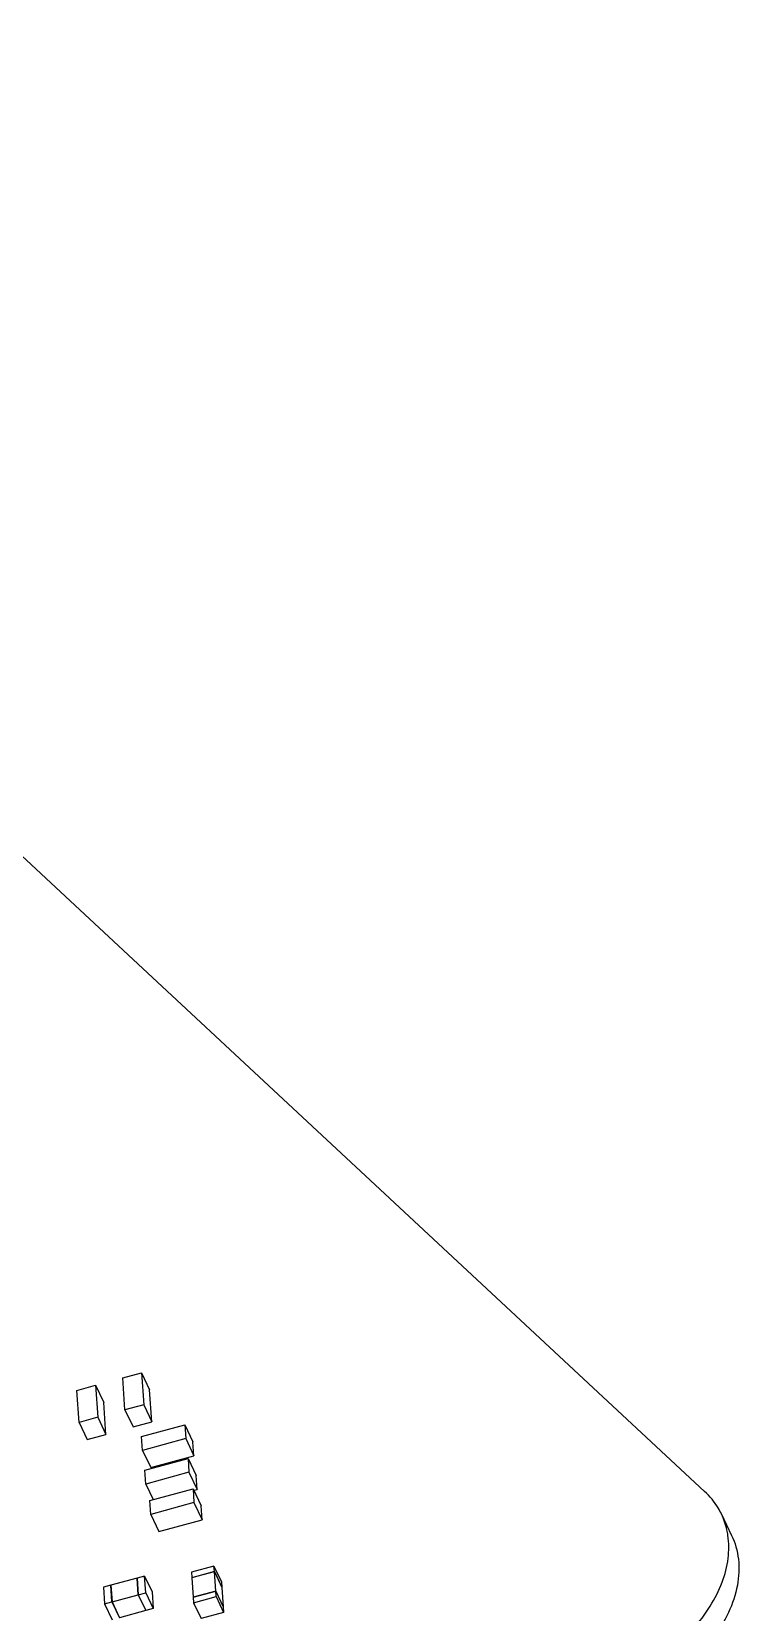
# Model space of a CAD drawing. Header units: millimetres. Extents: x 0 to 594, y 0 to 420.
# Drawn here: x 519.59 to 537.47, y 311.98 to 351.89 of the extents above; entities that cross this region are included whole.
import ezdxf

# ---------------------------------------------------------------- set-up
doc = ezdxf.new("R2010")
doc.units = ezdxf.units.MM
doc.header["$LTSCALE"] = 32.67
doc.layers.get('0').update_dxf_attribs({"linetype": 'CONTINUOUS'})

msp = doc.modelspace()

# ---------------------------------------------------------------- linework, layer by layer
at = {"color": 7, "linetype": 'CONTINUOUS'}
for p, q in [((536.59, 315.029), (496.963, 351.886)), ((520.732, 317.58), (521.206, 317.709)), ((521.206, 317.709), (521.412, 317.278)), ((521.206, 317.709), (521.262, 316.901)), ((521.893, 317.896), (522.367, 318.024)), ((521.949, 317.088), (521.893, 317.896)), ((522.367, 318.024), (522.572, 317.593)), ((522.367, 318.024), (522.423, 317.216)), ((520.788, 316.772), (520.732, 317.58)), ((522.628, 316.785), (522.572, 317.593)), ((521.262, 316.901), (520.788, 316.772)), ((521.262, 316.901), (521.467, 316.47)), ((521.467, 316.47), (521.412, 317.278)), ((522.423, 317.216), (521.949, 317.088)), ((521.949, 317.088), (522.155, 316.656)), ((522.423, 317.216), (522.628, 316.785)), ((520.788, 316.772), (520.994, 316.341)), ((522.155, 316.656), (522.628, 316.785)), ((522.369, 316.417), (523.458, 316.713)), ((523.458, 316.713), (523.664, 316.282)), ((523.458, 316.713), (523.482, 316.362)), ((520.994, 316.341), (521.467, 316.47)), ((522.393, 316.066), (522.369, 316.417)), ((523.482, 316.362), (522.393, 316.066)), ((523.482, 316.362), (523.688, 315.931)), ((523.688, 315.931), (523.664, 316.282)), ((522.393, 316.066), (522.599, 315.634)), ((522.452, 315.567), (523.541, 315.863)), ((522.599, 315.634), (523.688, 315.931)), ((523.541, 315.863), (523.747, 315.432)), ((523.541, 315.863), (523.566, 315.512)), ((522.476, 315.216), (522.452, 315.567)), ((523.566, 315.512), (522.476, 315.216)), ((523.566, 315.512), (523.771, 315.081)), ((523.771, 315.081), (523.747, 315.432)), ((522.476, 315.216), (522.663, 314.824)), ((522.578, 314.801), (523.668, 315.098)), ((523.668, 315.098), (523.873, 314.666)), ((523.668, 315.098), (523.692, 314.746)), ((523.687, 315.058), (523.771, 315.081)), ((522.603, 314.45), (522.578, 314.801)), ((523.692, 314.746), (522.603, 314.45)), ((523.692, 314.746), (523.898, 314.315)), ((523.898, 314.315), (523.873, 314.666)), ((522.603, 314.45), (522.808, 314.019)), ((522.808, 314.019), (523.898, 314.315)), ((537.016, 314.454), (537.271, 313.919)), ((524.196, 313.146), (523.629, 312.992)), ((523.629, 312.992), (523.638, 312.852)), ((523.638, 312.852), (524.206, 313.006)), ((524.206, 313.005), (523.638, 312.851)), ((524.196, 313.146), (524.386, 312.748)), ((524.206, 313.006), (524.196, 313.146)), ((524.206, 313.006), (524.396, 312.608)), ((524.206, 313.005), (524.396, 312.607)), ((524.24, 312.514), (524.206, 313.005)), ((521.592, 312.659), (521.404, 312.608)), ((521.404, 312.608), (521.433, 312.187)), ((521.592, 312.659), (521.593, 312.657)), ((521.621, 312.238), (521.592, 312.659)), ((522.255, 312.839), (521.593, 312.659)), ((521.593, 312.659), (521.622, 312.238)), ((522.255, 312.839), (522.256, 312.837)), ((522.284, 312.418), (522.255, 312.839)), ((522.445, 312.891), (522.256, 312.84)), ((522.256, 312.84), (522.285, 312.419)), ((522.445, 312.891), (522.635, 312.493)), ((522.474, 312.47), (522.445, 312.891)), ((523.638, 312.852), (523.639, 312.851)), ((523.638, 312.851), (523.672, 312.36)), ((524.24, 312.514), (523.672, 312.359)), ((523.672, 312.36), (524.24, 312.514)), ((524.24, 312.514), (524.43, 312.115)), ((524.24, 312.514), (524.429, 312.116)), ((524.249, 312.374), (524.24, 312.514)), ((524.386, 312.748), (524.396, 312.608)), ((524.396, 312.608), (524.395, 312.608)), ((524.396, 312.607), (524.429, 312.116)), ((521.433, 312.187), (521.621, 312.238)), ((521.433, 312.187), (521.622, 311.789)), ((521.621, 312.238), (521.811, 311.84)), ((521.622, 312.238), (522.284, 312.418)), ((521.622, 312.238), (521.812, 311.84)), ((522.284, 312.418), (522.474, 312.02)), ((522.285, 312.419), (522.474, 312.47)), ((522.285, 312.419), (522.475, 312.021)), ((522.474, 312.47), (522.664, 312.072)), ((522.635, 312.493), (522.664, 312.072)), ((523.672, 312.36), (523.672, 312.359)), ((523.672, 312.359), (523.682, 312.219)), ((523.682, 312.219), (524.249, 312.374)), ((523.682, 312.219), (523.872, 311.821)), ((524.249, 312.374), (524.439, 311.976)), ((524.429, 312.116), (524.429, 312.116)), ((524.43, 312.115), (524.439, 311.976)), ((522.474, 312.02), (521.812, 311.84)), ((522.474, 312.023), (522.474, 312.02)), ((522.664, 312.072), (522.475, 312.021)), ((524.439, 311.976), (523.872, 311.821))]:
    msp.add_line(p, q, dxfattribs=at)
for points, knots in [([(537.016, 314.455), (536.99, 314.508), (536.877, 314.719), (536.722, 314.907), (536.59, 315.029)], [0, 0, 0, 0, 0.247644, 1, 1, 1, 1]), ([(537.178, 313.921), (537.171, 313.967), (537.137, 314.15), (537.076, 314.329), (537.016, 314.455)], [0, 0, 0, 0, 0.252932, 1, 1, 1, 1]), ([(533.6, 309.922), (534.119, 310.064), (535.106, 310.489), (536.137, 311.316), (536.74, 312.105), (537.047, 312.712), (537.207, 313.323), (537.206, 313.729), (537.178, 313.921)], [0, 0, 0, 0, 0.279202, 0.549682, 0.675307, 0.792066, 0.899806, 1, 1, 1, 1]), ([(537.271, 313.919), (537.361, 313.732), (537.478, 313.31), (537.443, 312.634), (537.209, 311.943), (536.637, 311.02), (535.535, 310.04), (534.439, 309.546), (533.855, 309.387)], [0, 0, 0, 0, 0.098577, 0.20273, 0.316192, 0.440202, 0.71338, 1, 1, 1, 1])]:
    msp.add_open_spline(points, degree=3, knots=knots, dxfattribs=at)

doc.saveas('drawing.dxf')
